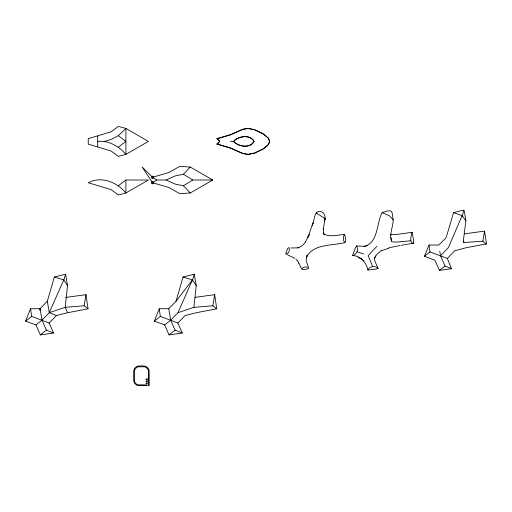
<?xml version="1.0" encoding="UTF-8"?>
<svg xmlns="http://www.w3.org/2000/svg" width="512" height="512" viewBox="0 0 512 512"><rect width="100%" height="100%" fill="white"/><g stroke="black" fill="none" stroke-linecap="round" stroke-linejoin="round"><path stroke-width="0.77" d="M412.147 232.301L411.904 232.506C411.437 235.987 408.781 241.542 413.158 243.565L413.715 243.117L413.619 240.787L412.147 232.301L395.763 234.541L390.33 234.771M410.739 240.794L396.026 242.15L391.552 241.754C388.998 234.682 393.005 227.11 393.222 219.942L392.134 212.819L390.995 210.963L387.507 210.912L382.106 212.678C376.518 222.534 378.426 243.418 363.981 246.432M484.544 231.117L486.33 242.688L486.099 244.077L482.88 241.171L484.544 231.117L464.333 233.875M424.506 256.243L429.99 251.936L428.998 245.037L424.506 256.243L434.861 260.237L439.501 270.336L450.438 268.89L451.45 268.621L447.366 258.419L454.605 250.803L466.131 247.725L486.4 243.917M47.322 301.248L40.051 308.717L30.554 308.762L25.6 321.133L35.955 324.909L42.01 320.154L49.28 312.685L47.322 301.248L54.342 277.03L65.562 274.202L67.52 285.638L65.203 307.341L67.642 312.717L88.026 308.806L85.978 294.682L65.594 297.459M164.659 324.909L170.707 320.154L177.984 312.685L193.907 307.341L196.218 285.638L194.266 274.202L183.046 277.03L176.026 301.248L168.749 308.717L159.258 308.762L154.298 321.133L164.659 324.909L169.037 334.899L182.227 333.005L177.85 323.014L160.352 316.378L154.298 321.133M428.998 245.037L438.707 245.043L445.325 238.637L446.33 237.018L453.549 212.678L462.72 210.202L463.834 210.298L464.371 211.283L465.901 220.749L463.418 240.115L463.808 242.547L482.88 241.171M352.614 255.443L355.443 247.661L356.73 245.99C358.701 249.818 356.928 254.246 352.858 255.654L352.614 255.443C361.216 256.314 365.952 262.067 367.994 270.029L376.224 269.12L378.15 268.262C374.899 265.44 370.176 266.118 367.846 269.741L367.994 270.029M308.294 266.637C306.65 262.483 305.101 259.104 307.315 255.046L306.317 257.626C312.832 243.456 332.365 245.978 345.146 242.509C346.138 240.032 345.472 236.89 344.499 234.47C337.574 234.848 329.536 237.606 323.251 233.613L324.506 234.861L323.328 232.365L323.469 233.408L323.309 228.544L323.264 229.402L325.133 217.978L324.429 221.459C325.939 217.978 324.998 212.269 320.653 211.533C313.222 210.349 314.97 221.094 312.173 225.331L312.998 222.79L307.853 237.498L308.666 235.437L305.485 241.894L305.69 241.574C303.853 244.506 301.133 247.219 297.587 247.808M88.026 308.806L84.134 305.773L85.978 294.682M177.85 323.014L185.126 315.546L196.339 312.717L216.723 308.806L212.838 305.773L214.675 294.682L195.078 297.35M218.451 142.976L216.941 144.134L229.869 147.885L242.662 153.51L248.077 154.419L254.579 153.114L263.149 149.037L268.416 144.627L269.709 141.402L268.416 138.176L263.149 133.766L254.579 129.683L248.077 128.384L242.662 129.286L229.869 134.918L216.941 138.669L219.616 141.062L218.822 142.771M216.941 138.669L219.725 141.402L216.941 144.134M39.661 310.259L40.051 308.717L40.877 310.022M462.118 216.333L463.834 210.298M63.808 280.256L65.562 274.202M192.288 281.011L194.266 274.202M308.87 236.186L309.421 234.298M233.613 141.402C238.278 136.224 250.131 134.118 253.926 141.402C250.131 148.685 238.278 146.579 233.613 141.402L230.304 141.402M374.656 258.189L375.789 255.949M439.501 270.336L444.979 266.029L451.45 268.621M453.549 212.678L462.106 215.61L448.397 247.558L440.576 255.738L444.979 266.029M67.642 312.717L56.422 315.546L49.28 312.685L63.712 279.872L54.342 277.03M177.984 312.685L192.416 279.872L183.046 277.03M134.918 369.229L136.877 367.283A4.403 4.403 0 0 1 138.138 366.822L144.698 366.822A4.422 4.422 0 0 1 145.971 367.277L147.949 369.248A4.659 4.659 0 0 1 148.422 370.528L148.506 385.594L149.222 385.594L149.126 370.368A5.242 5.242 0 0 0 148.576 368.902C146.566 365.075 141.517 365.856 137.99 366.118A5.082 5.082 0 0 0 136.531 366.643L135.654 367.238A5.766 5.766 0 0 0 134.554 368.442L133.69 370.874L133.69 380.749L134.285 382.752L136.083 384.717A5.101 5.101 0 0 0 137.491 385.376L147.226 385.594L147.226 384.877L139.091 384.877C136.582 384.966 134.298 382.714 134.381 380.198L134.464 370.49A4.346 4.346 0 0 1 134.918 369.229M344.256 234.477C343.283 236.877 342.746 240.691 344.87 242.586M325.062 218.464C322.477 217.357 319.162 214.566 316.256 213.037L316.211 212.678M176.026 301.248L192.416 279.872L196.218 285.638M376.851 246.323L368.179 255.616L372.621 266.387M183.392 174.272L190.246 167.021L212.742 180.013L190.246 192.998L179.674 193.626L168.922 187.507L152.589 182.746L142.099 166.989L152.589 177.28L156.672 180.013L166.08 180.013L175.501 175.84L183.392 174.272L192.71 180.013L212.742 180.013M25.6 321.133L31.648 316.378L49.152 323.014L56.422 315.546M104.621 141.402L111.155 139.392L118.336 135.661L125.894 128.41L148.397 141.402L125.894 154.394L118.336 156.397L111.155 151.04L88.243 144.134L88.243 138.669L111.155 131.763L118.336 126.406L125.894 128.41L125.894 154.394C118.957 146.246 108.557 140.173 97.562 141.402M35.955 324.909L40.333 334.899L46.381 330.144L53.523 333.005L49.152 323.014M169.037 334.899L175.085 330.144L182.227 333.005M118.336 147.142L125.894 141.402L118.336 135.661M118.336 185.754L125.894 180.013L148.397 180.013L125.894 192.998L118.336 195.008L111.155 189.651L88.243 182.746C101.158 175.674 117.216 182.24 125.894 192.998L125.894 180.013M152.589 182.746L156.672 180.013M381.645 250.202L376.762 254.522L374.413 258.016L374.874 261.05L378.093 268.576M166.08 180.013L175.501 184.186L183.392 185.754L192.71 180.013M367.539 245.466L364.934 246.304L356.41 245.971M381.542 250.63L388.646 248.288M393.222 219.942L389.434 215.75L382.106 212.678M49.28 312.685L65.203 307.341L84.134 305.773M216.992 138.797L230.886 134.694L242.707 129.395L248.077 128.474L254.554 129.754L263.117 133.818L268.378 138.208L269.67 141.402L268.378 144.595L263.117 148.986L254.554 153.05L248.077 154.33L242.707 153.408L230.886 148.109L216.992 144.006M152.589 177.28L168.922 172.512L179.674 166.4L190.246 167.021M388.55 247.962L390.074 247.578M390.624 247.45L397.574 246.01M398.17 245.894L400.07 245.549M401.35 245.318L403.302 244.973M403.955 244.858L405.907 244.506M406.56 244.39L413.715 243.117M40.333 334.899L53.523 333.005M298.995 247.834L290.861 247.981M193.907 307.341L212.838 305.773M447.366 258.419L429.99 251.936M357.248 251.802L363.68 253.978M358.022 257.478L361.811 259.123L363.789 261.05M287.629 254.854L294.848 258.323M465.901 220.749L462.106 215.61M183.392 185.754L190.246 192.998M296 259.315L297.011 260.486M63.712 279.872L67.52 285.638M297.363 260.518L298.982 263.174M298.662 262.989L301.139 267.974M390.912 237.69L391.789 240.173M175.085 330.144L170.707 320.154L168.749 308.717M46.381 330.144L42.01 320.154L40.051 308.717M440.576 255.738L439.75 251.213M214.675 294.682L216.723 308.806M159.258 308.762L160.352 316.378M30.554 308.762L31.648 316.378M463.654 241.133L463.808 242.547M97.709 136.07L97.709 146.733M285.914 253.363L286.342 254.419C288.736 253.434 290.093 250.042 289.043 247.674L288.41 247.693L287.565 248.838L285.914 253.363M254.003 141.402C250.342 148.858 238.067 146.784 233.523 141.402C238.067 136.019 250.342 133.946 254.003 141.402M301.85 268.563L301.978 269.453L304.365 269.568L308.141 268.781L308.838 267.885C306.848 266.33 303.629 266.874 301.85 268.563M147.226 378.944L146.035 378.944L146.035 379.661L147.226 379.661L147.226 378.944M147.226 380.922L146.035 380.922L146.035 381.638L147.226 381.638L147.226 380.922M147.226 382.899L146.035 382.899L146.035 383.616L147.226 383.616L147.226 382.899M152.038 178.214A1.088 1.088 0 0 0 153.677 177.293A1.088 1.088 0 0 0 152.058 176.333A1.088 1.088 0 0 0 152.038 178.214M152.038 183.68A1.088 1.088 0 0 0 153.677 182.758A1.088 1.088 0 0 0 152.058 181.798A1.088 1.088 0 0 0 152.038 183.68"/></g></svg>
